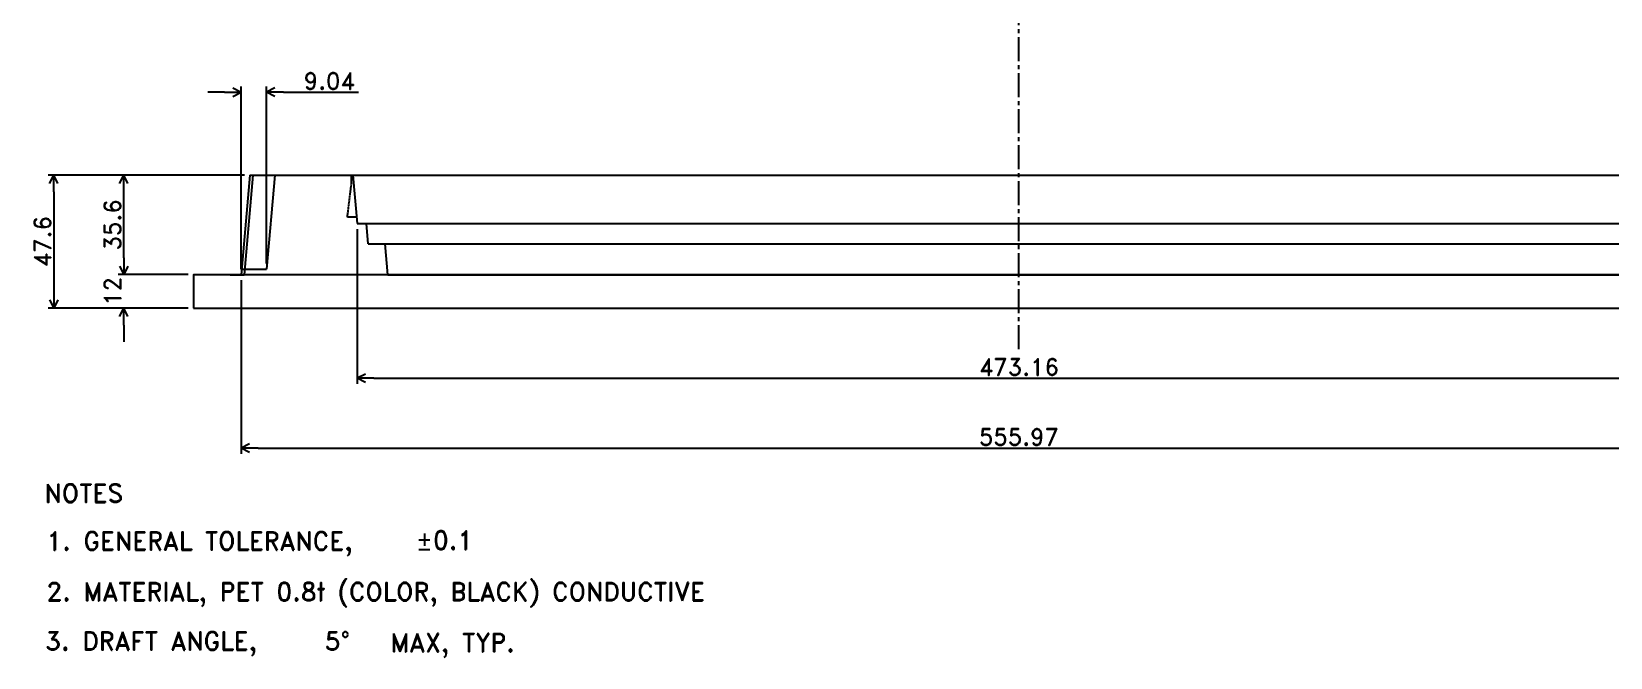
# Model space of a CAD drawing. Extents: x -878 to 11, y -429 to 233.
# Drawn here: x -853 to -289, y -429 to -205 of the extents above; entities that cross this region are included whole.
import ezdxf
from ezdxf.enums import TextEntityAlignment as Align

# ---------------------------------------------------------------- set-up
doc = ezdxf.new("R2010")
doc.units = 0
doc.header["$LTSCALE"] = 0.45
doc.header["$MEASUREMENT"] = 0
doc.linetypes.add('CENTER2', pattern=[28.575, 19.05, -3.175, 3.175, -3.175])
doc.linetypes.add('HIDDENX2', pattern=[0.75, 0.5, -0.25])
doc.layers.get('0').update_dxf_attribs({"linetype": 'CONTINUOUS'})
doc.layers.get('DEFPOINTS').update_dxf_attribs({"linetype": 'CONTINUOUS'})
for name, color, linetype in [('CENTER', 243, 'CENTER2'), ('DETAIL', 6, 'CONTINUOUS'), ('DIMENSION', 3, 'CONTINUOUS'), ('HIDDEN', 5, 'HIDDENX2'), ('LINE', 7, 'CONTINUOUS'), ('LINE1', 30, 'CONTINUOUS'), ('NOTES', 2, 'CONTINUOUS'), ('SECTION', 31, 'CONTINUOUS'), ('TEXT', 4, 'CONTINUOUS')]:
    doc.layers.add(name, color=color, linetype=linetype)
doc.styles.add('ROMAND', font='romand.shx', dxfattribs={"height": 6})
doc.dimstyles.get("Standard").update_dxf_attribs({"dimtxt": 0.18, "dimasz": 0.18, "dimexe": 0.18, "dimexo": 0.0625, "dimgap": 0.09, "dimtad": 0, "dimtih": 1, "dimtoh": 1, "dimdec": 4, "dimzin": 0, "dimdsep": 46, "dimtxsty": 'STANDARD', "dimcen": 0.09, "dimadec": 0, "dimazin": 0, "dimtfac": 1, "dimtdec": 4, "dimtofl": 0, "dimtmove": 0, "dimatfit": 3, "dimfxl": 1, "dimtolj": 1, "dimtzin": 0, "dimarcsym": 0})

# ---------------------------------------------------------------- blocks, each defined once
blk = doc.blocks.new('ARROWHEAD')
for p in [(-1, 0), (-0.5, 0.25), (-0.5, -0.25)]:
    blk.add_line(p, (0, 0))
blk = doc.blocks.new('*D181')
at = {"layer": 'DEFPOINTS', "color": 0, "transparency": 16777216}
for p in [(-777.99, -291.93), (-222.01, -291.93), (-222.01, -353.93)]:
    blk.add_point(p, dxfattribs=at)
at = {"layer": 'DIMENSION', "color": 0, "lineweight": -2, "transparency": 16777216}
for p, q in [((-777.99, -293.93), (-777.99, -355.93)), ((-222.01, -293.93), (-222.01, -355.93)), ((-771.99, -353.93), (-228.01, -353.93))]:
    blk.add_line(p, q, dxfattribs=at)
at = {"layer": 'DIMENSION', "color": 0, "lineweight": -2, "transparency": 16777216, "xscale": 6, "yscale": 6, "zscale": 6, "rotation": 180}
blk.add_blockref('ARROWHEAD', (-777.99, -353.93), dxfattribs=at)
at = {"layer": 'DIMENSION', "color": 0, "lineweight": -2, "transparency": 16777216, "xscale": 6, "yscale": 6, "zscale": 6}
blk.add_blockref('ARROWHEAD', (-222.01, -353.93), dxfattribs=at)
at = {"layer": 'DIMENSION', "color": 0, "transparency": 16777216, "insert": (-500, -349.93), "char_height": 6, "attachment_point": 5, "style": 'ROMAND'}
blk.add_mtext('\\A1;555.97', dxfattribs=at)
blk = doc.blocks.new('*D185')
at = {"layer": 'DEFPOINTS', "color": 0, "transparency": 16777216}
for p in [(-774.87, -256.33), (-845, -303.93), (-795, -303.93)]:
    blk.add_point(p, dxfattribs=at)
at = {"layer": 'DIMENSION', "color": 0, "lineweight": -2, "transparency": 16777216}
for p, q in [((-776.87, -256.33), (-847, -256.33)), ((-845, -262.33), (-845, -297.93)), ((-797, -303.93), (-847, -303.93))]:
    blk.add_line(p, q, dxfattribs=at)
at = {"layer": 'DIMENSION', "color": 0, "lineweight": -2, "transparency": 16777216, "xscale": 6, "yscale": 6, "zscale": 6}
for p, rotation in [((-845, -256.33), 90), ((-845, -303.93), 270)]:
    blk.add_blockref('ARROWHEAD', p, dxfattribs=dict(at, rotation=rotation))
at = {"layer": 'DIMENSION', "color": 0, "transparency": 16777216, "insert": (-849, -280.13), "char_height": 6, "attachment_point": 5, "rotation": 90, "style": 'ROMAND'}
blk.add_mtext('\\A1;47.6', dxfattribs=at)
blk = doc.blocks.new('*D186')
at = {"layer": 'DEFPOINTS', "color": 0, "transparency": 16777216}
for p in [(-768.94, -226.73), (-777.99, -291.93), (-768.94, -289.93)]:
    blk.add_point(p, dxfattribs=at)
at = {"layer": 'DIMENSION', "color": 0, "lineweight": -2, "transparency": 16777216}
for p, q in [((-777.99, -289.93), (-777.99, -224.73)), ((-768.94, -287.93), (-768.94, -224.73)), ((-783.99, -226.73), (-789.99, -226.73)), ((-762.94, -226.73), (-736.09, -226.73))]:
    blk.add_line(p, q, dxfattribs=at)
at = {"layer": 'DIMENSION', "color": 0, "lineweight": -2, "transparency": 16777216, "xscale": 6, "yscale": 6, "zscale": 6}
blk.add_blockref('ARROWHEAD', (-777.99, -226.73), dxfattribs=at)
at = {"layer": 'DIMENSION', "color": 0, "lineweight": -2, "transparency": 16777216, "xscale": 6, "yscale": 6, "zscale": 6, "rotation": 180}
blk.add_blockref('ARROWHEAD', (-768.94, -226.73), dxfattribs=at)
at = {"layer": 'DIMENSION', "color": 0, "transparency": 16777216, "insert": (-746.52, -222.73), "char_height": 6, "attachment_point": 5, "style": 'ROMAND'}
blk.add_mtext('\\A1;9.04', dxfattribs=at)
blk = doc.blocks.new('*D187')
at = {"layer": 'DEFPOINTS', "color": 0, "transparency": 16777216}
for p in [(-820, -256.33), (-774.87, -256.33), (-795, -291.93)]:
    blk.add_point(p, dxfattribs=at)
at = {"layer": 'DIMENSION', "color": 0, "lineweight": -2, "transparency": 16777216}
for p, q in [((-776.87, -256.33), (-822, -256.33)), ((-820, -285.93), (-820, -262.33)), ((-797, -291.93), (-822, -291.93))]:
    blk.add_line(p, q, dxfattribs=at)
at = {"layer": 'DIMENSION', "color": 0, "lineweight": -2, "transparency": 16777216, "xscale": 6, "yscale": 6, "zscale": 6}
for p, rotation in [((-820, -256.33), 90), ((-820, -291.93), 270)]:
    blk.add_blockref('ARROWHEAD', p, dxfattribs=dict(at, rotation=rotation))
at = {"layer": 'DIMENSION', "color": 0, "transparency": 16777216, "insert": (-824, -274.13), "char_height": 6, "attachment_point": 5, "rotation": 90, "style": 'ROMAND'}
blk.add_mtext('\\A1;35.6', dxfattribs=at)
blk = doc.blocks.new('*D189')
at = {"layer": 'DEFPOINTS', "color": 0, "transparency": 16777216}
for p in [(-736.58, -273.63), (-263.42, -273.63), (-263.42, -328.93)]:
    blk.add_point(p, dxfattribs=at)
at = {"layer": 'DIMENSION', "color": 0, "lineweight": -2, "transparency": 16777216}
for p, q in [((-736.58, -275.63), (-736.58, -330.93)), ((-263.42, -275.63), (-263.42, -330.93)), ((-730.58, -328.93), (-269.42, -328.93))]:
    blk.add_line(p, q, dxfattribs=at)
at = {"layer": 'DIMENSION', "color": 0, "lineweight": -2, "transparency": 16777216, "xscale": 6, "yscale": 6, "zscale": 6, "rotation": 180}
blk.add_blockref('ARROWHEAD', (-736.58, -328.93), dxfattribs=at)
at = {"layer": 'DIMENSION', "color": 0, "lineweight": -2, "transparency": 16777216, "xscale": 6, "yscale": 6, "zscale": 6}
blk.add_blockref('ARROWHEAD', (-263.42, -328.93), dxfattribs=at)
at = {"layer": 'DIMENSION', "color": 0, "transparency": 16777216, "insert": (-500, -324.93), "char_height": 6, "attachment_point": 5, "style": 'ROMAND'}
blk.add_mtext('\\A1;473.16', dxfattribs=at)
blk = doc.blocks.new('*D190')
at = {"layer": 'DEFPOINTS', "color": 0, "transparency": 16777216}
for p in [(-795, -291.93), (-820, -303.93), (-795, -303.93)]:
    blk.add_point(p, dxfattribs=at)
at = {"layer": 'DIMENSION', "color": 0, "lineweight": -2, "transparency": 16777216}
for p, q in [((-820, -285.93), (-820, -279.93)), ((-797, -291.93), (-822, -291.93)), ((-797, -303.93), (-822, -303.93)), ((-820, -309.93), (-820, -315.93))]:
    blk.add_line(p, q, dxfattribs=at)
at = {"layer": 'DIMENSION', "color": 0, "lineweight": -2, "transparency": 16777216, "xscale": 6, "yscale": 6, "zscale": 6}
for p, rotation in [((-820, -291.93), 270), ((-820, -303.93), 90)]:
    blk.add_blockref('ARROWHEAD', p, dxfattribs=dict(at, rotation=rotation))
at = {"layer": 'DIMENSION', "color": 0, "transparency": 16777216, "insert": (-824, -297.93), "char_height": 6, "attachment_point": 5, "rotation": 90, "style": 'ROMAND'}
blk.add_mtext('\\A1;12', dxfattribs=at)

msp = doc.modelspace()

# ---------------------------------------------------------------- linework, layer by layer
at = {"layer": 'CENTER'}
msp.add_line((-500, -318.5678), (-500, 190), dxfattribs=at)
at = {"layer": 'DETAIL'}
for p in [(-766.00538, -256.33443), (-777.81002, -289.93443)]:
    msp.add_line(p, (-768.945, -289.93443), dxfattribs=at)
at = {"layer": 'HIDDEN'}
for p, q in [((-740.06731, -271.43443), (-738.56731, -259.21792)), ((-738.56731, -259.21792), (-738.56731, -256.33443)), ((-736.77248, -271.43443), (-740.06731, -271.43443))]:
    msp.add_line(p, q, dxfattribs=at)
at = {"layer": 'LINE'}
for p, q in [((-774.8704, -256.33443), (-777.985, -291.93443)), ((-773.8704, -256.33443), (-776.985, -291.93443)), ((-725.6, -291.93443), (-726.56238, -280.93443)), ((-781.985, -291.93443), (-776.985, -291.93443)), ((-725.6, -291.93443), (-275.94119, -291.93443))]:
    msp.add_line(p, q, dxfattribs=at)
msp.add_lwpolyline([(-795, -303.93443), (-205, -303.93443), (-205, -291.93443), (-795, -291.93443)], close=True, dxfattribs=at)
at = {"layer": 'LINE1'}
for p, q in [((-732.613, -280.93443), (-733.25167, -273.63443)), ((-732.613, -280.93443), (-270.12718, -280.93443)), ((-731.05881, -280.93443), (-267.387, -280.93443))]:
    msp.add_line(p, q, dxfattribs=at)
at = {"layer": 'SECTION'}
msp.add_line((-774.8704, -256.33443), (-225.1296, -256.33443), dxfattribs=at)
at = {"layer": 'TEXT'}
for p, q in [((-738.09355, -256.33443), (-736.58, -273.63443)), ((-736.58, -273.63443), (-263.42, -273.63443))]:
    msp.add_line(p, q, dxfattribs=at)

# ---------------------------------------------------------------- texts
at = {"layer": 'NOTES', "style": 'ROMAND'}
for s, height, p in [('NOTES', 6.569165, (-848.32905, -373.30831)), ('1. GENERAL TOLERANCE,', 6.5691648, (-847.62329, -390.36834)), ('2. MATERIAL, PET 0.8t (COLOR, BLACK) CONDUCTIVE', 6.5691648, (-847.62329, -408.48203)), ('3. DRAFT ANGLE, ', 6.5691648, (-848.03575, -426.10681)), ('MAX, TYP.', 6.569165, (-724.68247, -426.69258))]:
    msp.add_text(s, height=height, dxfattribs=at).set_placement(p)
for s, p in [('%%P0.1', (-705.36726, -386.79437)), ('5%%D', (-743.6159, -422.81094))]:
    msp.add_text(s, height=6.569165, dxfattribs=at).set_placement(p, align=Align.MIDDLE)

# ---------------------------------------------------------------- dimensions: what is measured, and where the dimension line sits
at = {"layer": 'DIMENSION'}
for base, p1, p2, picture, middle in [((-768.945, -226.73443), (-777.985, -291.93443), (-768.945, -289.93443), '*D186', (-746.51643, -222.73443)), ((-263.42, -328.93443), (-736.58, -273.63443), (-263.42, -273.63443), '*D189', (-500, -324.93443)), ((-222.015, -353.93443), (-777.985, -291.93443), (-222.015, -291.93443), '*D181', (-500, -349.93443))]:
    dim = msp.add_linear_dim(base=base, p1=p1, p2=p2, dimstyle='STANDARD', override={"dimtxt": 6, "dimasz": 6, "dimexe": 2, "dimexo": 2, "dimgap": 1, "dimtad": 1, "dimtih": 0, "dimtoh": 0, "dimzin": 8, "dimtxsty": 'ROMAND', "dimblk1": 'ARROWHEAD', "dimblk2": 'ARROWHEAD', "dimsah": 1, "dimcen": 0, "dimadec": 4}, dxfattribs=at)
    dim.commit()
    dim.dimension.update_dxf_attribs({"geometry": picture, "text_midpoint": middle})
for base, p1, p2, picture, middle in [((-845, -303.93443), (-774.8704, -256.33443), (-795, -303.93443), '*D185', (-849, -280.13443)), ((-820, -256.33443), (-795, -291.93443), (-774.8704, -256.33443), '*D187', (-824, -274.13443)), ((-820, -303.93443), (-795, -291.93443), (-795, -303.93443), '*D190', (-824, -297.93443))]:
    dim = msp.add_linear_dim(base=base, p1=p1, p2=p2, angle=90, dimstyle='STANDARD', override={"dimtxt": 6, "dimasz": 6, "dimexe": 2, "dimexo": 2, "dimgap": 1, "dimtad": 1, "dimtih": 0, "dimtoh": 0, "dimzin": 8, "dimtxsty": 'ROMAND', "dimblk1": 'ARROWHEAD', "dimblk2": 'ARROWHEAD', "dimsah": 1, "dimcen": 0, "dimadec": 4}, dxfattribs=at)
    dim.commit()
    dim.dimension.update_dxf_attribs({"geometry": picture, "text_midpoint": middle})

doc.saveas('drawing.dxf')
